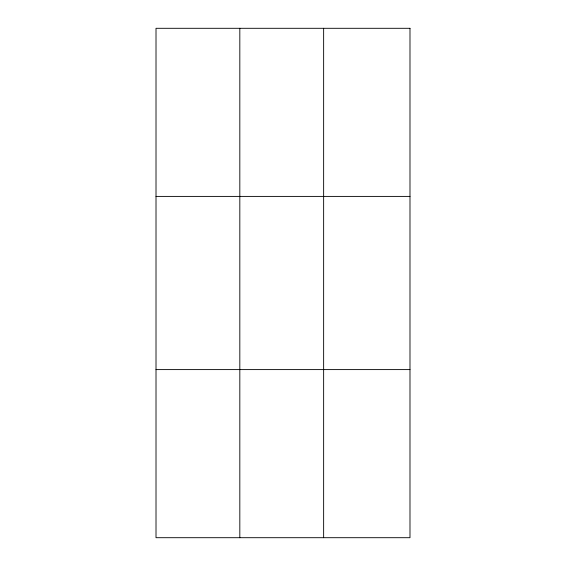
<?xml version="1.0" encoding="UTF-8"?>
<svg xmlns="http://www.w3.org/2000/svg" width="566" height="566" viewBox="0 0 566 566"><rect width="100%" height="100%" fill="white"/><g stroke="black" fill="none" stroke-linecap="round" stroke-linejoin="round"><path stroke-width="0.85" d="M239.821 537.7L239.821 28.3M323.639 537.7L323.639 28.3M156.011 196.402L409.989 196.402M156.011 369.598L409.989 369.598M409.989 28.3L409.989 537.7L156.011 537.7L156.011 28.3L409.989 28.3"/></g></svg>
